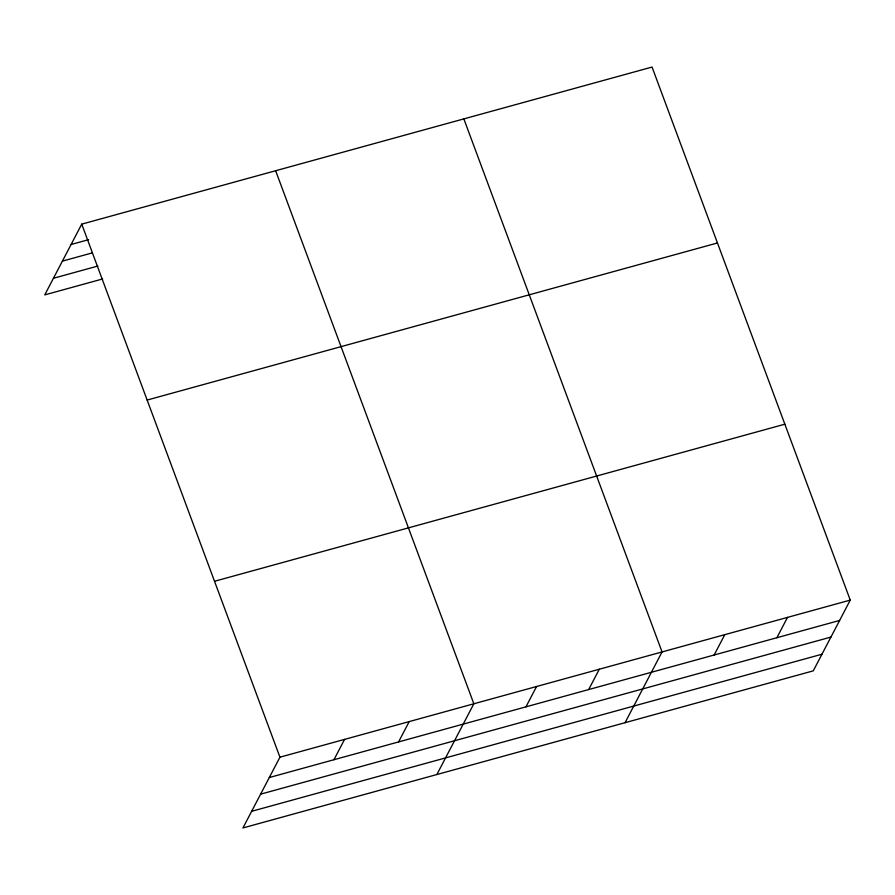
<?xml version="1.0" encoding="UTF-8"?>
<svg xmlns="http://www.w3.org/2000/svg" width="895" height="895" viewBox="0 0 895 895"><rect width="100%" height="100%" fill="white"/><g stroke="black" fill="none" stroke-linecap="round" stroke-linejoin="round"><path stroke-width="1.34" d="M850.25 600.109L279.934 757.192L242.948 827.942L813.264 670.858L850.25 600.109L652.052 67.058L81.736 224.142L44.75 294.891L102.656 278.949M333.936 759.732L344.575 739.382M398.577 741.921L409.205 721.583M436.861 774.533L473.847 703.783L275.638 170.732M525.947 706.837L536.575 686.499M588.675 689.564L599.314 669.225M625.057 722.69L662.043 651.94L463.845 118.901M714.143 655.006L724.782 634.667M776.882 637.721L787.51 617.382M71.108 244.492L88.605 239.67M62.404 261.127L92.028 252.961M53.443 278.267L97.879 266.028M147.149 400.054L717.454 242.97M214.531 581.28L784.848 424.196M269.305 777.531L839.611 620.448M260.613 794.167L830.918 637.083M251.652 811.306L821.957 654.223M81.736 224.142L279.934 757.192"/></g></svg>
